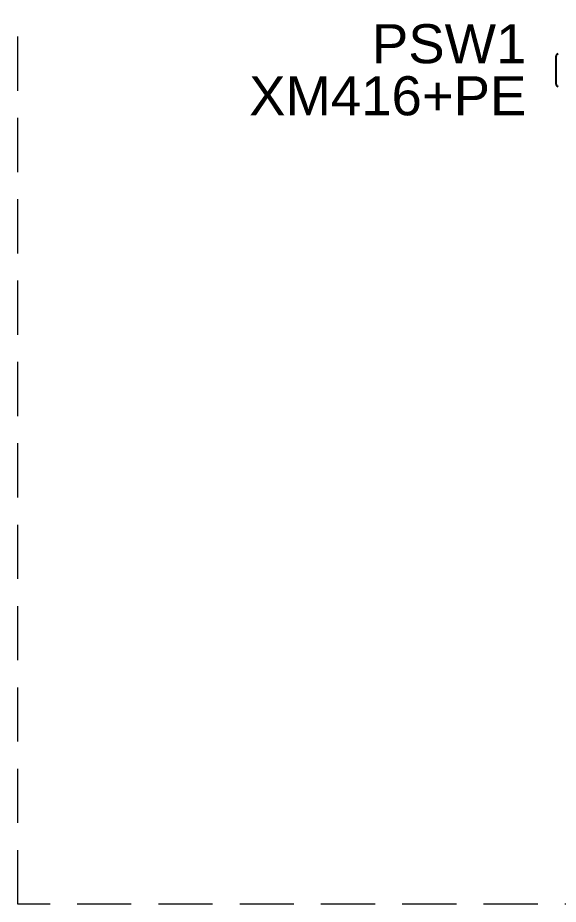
# Model space of a CAD drawing. Header units: inches. Extents: x 9220 to 92460, y -39241 to 4813.
# Drawn here: x 69128.2 to 69377.6, y -32926.5 to -32517.8 of the extents above; entities that cross this region are included whole.
import ezdxf

# ---------------------------------------------------------------- set-up
doc = ezdxf.new("R2010")
doc.units = ezdxf.units.IN
doc.header["$MEASUREMENT"] = 0
doc.linetypes.add('ACAD_ISO03W100', pattern=[30, 12, -18])
doc.linetypes.add('HIDDEN', pattern=[0.375, 0.25, -0.125])
doc.layers.add('SI-General', color=7, linetype='Continuous', lineweight=5)
doc.styles.add('OPIS', font='ARIALN.TTF')

# ---------------------------------------------------------------- blocks, each defined once
blk = doc.blocks.new('SWITCHf')
blk.add_line((22.05, -139.95), (9.05, -139.95))
for centre, start, end in [((9.05, -138.95), 180, 270), ((22.05, -138.95), 270, 0)]:
    blk.add_arc(centre, 1, start, end)

msp = doc.modelspace()

# ---------------------------------------------------------------- linework, layer by layer
at = {"layer": 'SI-General', "color": 0, "linetype": 'HIDDEN', "ltscale": 100}
msp.add_lwpolyline([(69128.17, -32304.45), (70568.08, -32304.45), (70568.08, -32926.49), (69128.17, -32926.49)], close=True, dxfattribs=at)

# ---------------------------------------------------------------- block references
at = {"linetype": 'ACAD_ISO03W100', "ltscale": 0.01, "rotation": 270}
msp.add_blockref('SWITCHf', (69516.51, -32526.4), dxfattribs=at)

# ---------------------------------------------------------------- texts
at = {"insert": (69362.84, -32520.76), "char_height": 18, "width": 232.2261, "attachment_point": 3, "line_spacing_factor": 0.8, "style": 'OPIS'}
msp.add_mtext('{\\fArial|b0|i0|c238|p34;PSW1^JXM416+PE}', dxfattribs=at)

doc.saveas('drawing.dxf')
